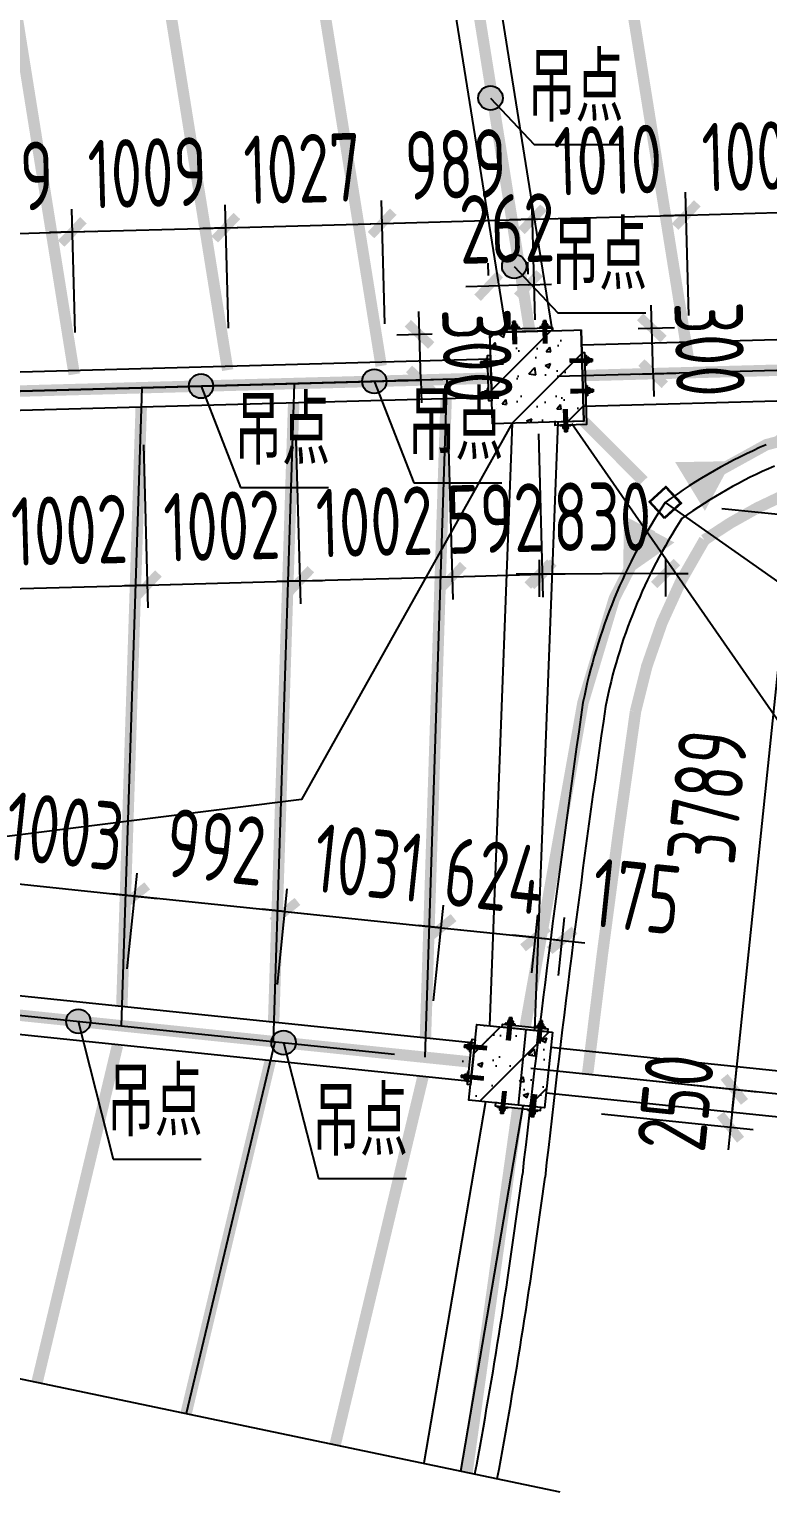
# Model space of a CAD drawing. Extents: x -803796 to -501762, y -1479216 to -846035.
# Drawn here: x -569081 to -564230, y -888909 to -879300 of the extents above; entities that cross this region are included whole.
import ezdxf

# ---------------------------------------------------------------- set-up
doc = ezdxf.new("R2010")
doc.units = 0
doc.header["$LTSCALE"] = 1500
for name, pattern in [('5102-12$0$5102-12$0$5102-12$0$DASH', [0.35, 0.25, -0.1]), ('CENTER', [2, 1.25, -0.25, 0.25, -0.25]), ('XREF-GRID-04区$0$ACAD_ISO04W100', [30, 24, -3, 0, -3])]:
    doc.linetypes.add(name, pattern=pattern)
doc.layers.get('0').update_dxf_attribs({"linetype": 'CONTINUOUS'})
doc.layers.get('Defpoints').update_dxf_attribs({"linetype": 'CONTINUOUS'})
for name, color, linetype in [('AR-INT DECO', 140, 'CONTINUOUS'), ('C18', 4, 'CENTER'), ('COLU_TEXT', 7, 'CONTINUOUS'), ('COLUMN', 1, 'CONTINUOUS'), ('DIM', 3, 'CONTINUOUS'), ('HATCH', 254, 'CONTINUOUS'), ('L18', 6, 'CONTINUOUS'), ('L25', 7, 'CONTINUOUS'), ('P-WALL-NEW', 4, 'CONTINUOUS'), ('P-WALL-ORIG', 6, 'CONTINUOUS'), ('PUB_HATCH', 8, 'CONTINUOUS'), ('STPM_RBEAM_SIG', 2, 'CONTINUOUS'), ('STPM_SBEAM_THICK', 2, 'CONTINUOUS'), ('struc', 161, 'CONTINUOUS'), ('TEXT', 7, 'CONTINUOUS'), ('THIN', 7, 'CONTINUOUS'), ('XREF-GRID-04区$0$A-DOTE', 14, 'XREF-GRID-04区$0$ACAD_ISO04W100')]:
    doc.layers.add(name, color=color, linetype=linetype)
doc.styles.add('TSSD_Dimension', font='Tssdeng.shx', dxfattribs={"width": 0.7, "bigfont": 'hztxt.shx'})
doc.styles.add('TSSD_Label', font='tj03-romans1.shx', dxfattribs={"width": 0.7, "bigfont": 'hztxt.shx'})
doc.dimstyles.new('TSSD_150_150', dxfattribs={"dimtxt": 450, "dimasz": 150, "dimexe": 150, "dimexo": 375, "dimgap": 150, "dimtad": 1, "dimdec": 0, "dimzin": 0, "dimdsep": 46, "dimtxsty": 'TSSD_Dimension', "dimblk": 'ARCHTICK', "dimblk1": 'ARCHTICK', "dimblk2": 'ARCHTICK', "dimcen": 0, "dimdle": 150, "dimclrt": 7, "dimadec": 0, "dimazin": 0, "dimtfac": 1, "dimtdec": 0, "dimtix": 1, "dimtmove": 2, "dimatfit": 3, "dimfxl": 1, "dimtolj": 1, "dimtzin": 0, "dimarcsym": 0})
pattern_1 = [(50, (-446704.6, -1040577.4), (358.6301, -31.37607), [37.5, -412.5]), (355, (-446704.6, -1040577.4), (-69.3757, 376.0961), [30, -330]), (100.4514, (-446674.7, -1040580), (289.2547, 344.7198), [31.8701, -350.57106]), (46.1842, (-446704.6, -1040477.4), (533.6205, -82.7595), [56.25, -618.75]), (96.6356, (-446660.1, -1040484.3), (467.3314, 487.059), [47.8051, -525.8565]), (351.1842, (-446704.6, -1040477.4), (467.331, 487.0593), [45, -495]), (21, (-446654.6, -1040502.4), (298.45353, -201.30945), [37.5, -412.5]), (326, (-446654.6, -1040502.4), (121.6577, 362.575), [30, -330]), (71.4514, (-446629.7, -1040519.18), (420.1113, 161.26525), [31.8701, -350.57106]), (37.5, (-446704.59, -1040577.4), (6.07993, 166.44693), [0, -326, 0, -335, 0, -331.25]), (7.5, (-446704.59, -1040577.4), (131.53477, 197.20586), [0, -191, 0, -318.5, 0, -126.25]), (327.5, (-446816.09, -1040577.4), (266.91122, -11.27744), [0, -125, 0, -390, 0, -517.5]), (317.5, (-446866.09, -1040577.4), (291.59308, 50.0525), [0, -162.5, 0, -259, 0, -367.5]), (45, (-446704.59, -1040577.4), (-176.7767, 176.7767), [])]

# ---------------------------------------------------------------- blocks, each defined once
blk = doc.blocks.new('gdf')
h = blk.add_hatch(color=4)
edge = h.paths.add_edge_path()
edge.add_arc((75802667.5, 175120681), 80, 0, 360)
at = {"color": 4}
blk.add_circle((75802667.5, 175120681), 80, dxfattribs=at)
blk = doc.blocks.new('_ArchTick')
at = {"color": 0, "linetype": 'ByBlock', "const_width": 0.4}
blk.add_lwpolyline([(-0.5, -0.5), (0.5, 0.5)], dxfattribs=at)
blk = doc.blocks.new('*D49')
at = {"layer": 'Defpoints', "color": 0, "transparency": 16777216}
for p in [(-568798.2, -880631.3), (-569777.9, -881694.3), (-568769.7, -881666.6)]:
    blk.add_point(p, dxfattribs=at)
at = {"layer": 'DIM', "color": 0, "lineweight": -2, "transparency": 16777216}
for p, q in [((-568780, -881291.7), (-568802.3, -880481.4)), ((-569788.3, -881319.5), (-569810.6, -880509.1)), ((-569806.4, -880659), (-569956.4, -880663.2)), ((-569806.4, -880659), (-568798.2, -880631.3)), ((-568798.2, -880631.3), (-568648.2, -880627.2))]:
    blk.add_line(p, q, dxfattribs=at)
at = {"layer": 'DIM', "color": 0, "lineweight": -2, "transparency": 16777216, "xscale": 150, "yscale": 150, "zscale": 150}
for p, rotation in [((-569806.4, -880659), 1.576245076568012), ((-568798.2, -880631.3), 181.576245076568)]:
    blk.add_blockref('_ArchTick', p, dxfattribs=dict(at, rotation=rotation))
at = {"layer": 'DIM', "color": 7, "transparency": 16777216, "insert": (-569312.6, -880270.3), "char_height": 450, "attachment_point": 5, "rotation": 1.57625, "style": 'TSSD_Dimension'}
blk.add_mtext('\\A1;1009', dxfattribs=at)
blk = doc.blocks.new('*D50')
at = {"layer": 'Defpoints', "color": 0, "transparency": 16777216}
for p in [(-567789.9, -880603.5), (-567761.4, -881638.8), (-568769.7, -881666.6)]:
    blk.add_point(p, dxfattribs=at)
at = {"layer": 'DIM', "color": 0, "lineweight": -2, "transparency": 16777216}
for p, q in [((-568780, -881291.7), (-568802.3, -880481.4)), ((-567771.7, -881264), (-567794, -880453.6)), ((-568798.2, -880631.3), (-568948.1, -880635.4)), ((-568798.2, -880631.3), (-567789.9, -880603.5)), ((-567789.9, -880603.5), (-567639.9, -880599.4))]:
    blk.add_line(p, q, dxfattribs=at)
at = {"layer": 'DIM', "color": 0, "lineweight": -2, "transparency": 16777216, "xscale": 150, "yscale": 150, "zscale": 150}
for p, rotation in [((-568798.2, -880631.3), 1.576245076568012), ((-567789.9, -880603.5), 181.576245076568)]:
    blk.add_blockref('_ArchTick', p, dxfattribs=dict(at, rotation=rotation))
at = {"layer": 'DIM', "color": 7, "transparency": 16777216, "insert": (-568304.3, -880242.6), "char_height": 450, "attachment_point": 5, "rotation": 1.57625, "style": 'TSSD_Dimension'}
blk.add_mtext('\\A1;1009', dxfattribs=at)
blk = doc.blocks.new('*D51')
at = {"layer": 'Defpoints', "color": 0, "transparency": 16777216}
for p in [(-566762.9, -880575.3), (-567761.4, -881638.8), (-566734.5, -881610.6)]:
    blk.add_point(p, dxfattribs=at)
at = {"layer": 'DIM', "color": 0, "lineweight": -2, "transparency": 16777216}
for p, q in [((-567771.7, -881264), (-567794, -880453.6)), ((-566744.8, -881235.7), (-566767.1, -880425.3)), ((-567789.9, -880603.5), (-566762.9, -880575.3)), ((-566762.9, -880575.3), (-566613, -880571.2)), ((-567789.9, -880603.5), (-567939.8, -880607.7))]:
    blk.add_line(p, q, dxfattribs=at)
at = {"layer": 'DIM', "color": 0, "lineweight": -2, "transparency": 16777216, "xscale": 150, "yscale": 150, "zscale": 150}
for p, rotation in [((-566762.9, -880575.3), 181.576245076568), ((-567789.9, -880603.5), 1.576245076568012)]:
    blk.add_blockref('_ArchTick', p, dxfattribs=dict(at, rotation=rotation))
at = {"layer": 'DIM', "color": 7, "transparency": 16777216, "insert": (-567286.7, -880214.6), "char_height": 450, "attachment_point": 5, "rotation": 1.57625, "style": 'TSSD_Dimension'}
blk.add_mtext('\\A1;1027', dxfattribs=at)
blk = doc.blocks.new('*D52')
at = {"layer": 'Defpoints', "color": 0, "transparency": 16777216}
for p in [(-565774.7, -880548.1), (-566734.5, -881610.6), (-565746.2, -881583.4)]:
    blk.add_point(p, dxfattribs=at)
at = {"layer": 'DIM', "color": 0, "lineweight": -2, "transparency": 16777216}
for p, q in [((-566744.8, -881235.7), (-566767.1, -880425.3)), ((-565756.5, -881208.5), (-565778.8, -880398.2)), ((-566912.9, -880579.4), (-565624.7, -880544))]:
    blk.add_line(p, q, dxfattribs=at)
at = {"layer": 'DIM', "color": 0, "lineweight": -2, "transparency": 16777216, "xscale": 150, "yscale": 150, "zscale": 150}
for p, rotation in [((-566762.9, -880575.3), 181.576245076568), ((-565774.7, -880548.1), 1.576245076568001)]:
    blk.add_blockref('_ArchTick', p, dxfattribs=dict(at, rotation=rotation))
at = {"layer": 'DIM', "color": 7, "transparency": 16777216, "insert": (-566279.1, -880186.8), "char_height": 450, "attachment_point": 5, "rotation": 1.57625, "style": 'TSSD_Dimension'}
blk.add_mtext('\\A1;989', dxfattribs=at)
blk = doc.blocks.new('*D53')
at = {"layer": 'Defpoints', "color": 0, "transparency": 16777216}
for p in [(-564765.1, -880520.3), (-565746.2, -881583.4), (-564736.6, -881555.6)]:
    blk.add_point(p, dxfattribs=at)
at = {"layer": 'DIM', "color": 0, "lineweight": -2, "transparency": 16777216}
for p, q in [((-564746.9, -881180.7), (-564769.2, -880370.4)), ((-565756.5, -881208.5), (-565778.8, -880398.2)), ((-565774.7, -880548.1), (-565924.6, -880552.2)), ((-565774.7, -880548.1), (-564765.1, -880520.3)), ((-564765.1, -880520.3), (-564615.1, -880516.2))]:
    blk.add_line(p, q, dxfattribs=at)
at = {"layer": 'DIM', "color": 0, "lineweight": -2, "transparency": 16777216, "xscale": 150, "yscale": 150, "zscale": 150}
for p, rotation in [((-565774.7, -880548.1), 1.576245076568012), ((-564765.1, -880520.3), 181.576245076568)]:
    blk.add_blockref('_ArchTick', p, dxfattribs=dict(at, rotation=rotation))
at = {"layer": 'DIM', "color": 7, "transparency": 16777216, "insert": (-565280.2, -880159.3), "char_height": 450, "attachment_point": 5, "rotation": 1.57625, "style": 'TSSD_Dimension'}
blk.add_mtext('\\A1;1010', dxfattribs=at)
blk = doc.blocks.new('*D54')
at = {"layer": 'Defpoints', "color": 0, "transparency": 16777216}
for p in [(-563756.8, -880492.6), (-563728.3, -881527.9), (-564736.6, -881555.6)]:
    blk.add_point(p, dxfattribs=at)
at = {"layer": 'DIM', "color": 0, "lineweight": -2, "transparency": 16777216}
for p, q in [((-564746.9, -881180.7), (-564769.2, -880370.4)), ((-563738.6, -881153), (-563760.9, -880342.6)), ((-564765.1, -880520.3), (-563756.8, -880492.6)), ((-563756.8, -880492.6), (-563606.9, -880488.4)), ((-564765.1, -880520.3), (-564915, -880524.4))]:
    blk.add_line(p, q, dxfattribs=at)
at = {"layer": 'DIM', "color": 0, "lineweight": -2, "transparency": 16777216, "xscale": 150, "yscale": 150, "zscale": 150}
for p, rotation in [((-563756.8, -880492.6), 181.576245076568), ((-564765.1, -880520.3), 1.576245076568012)]:
    blk.add_blockref('_ArchTick', p, dxfattribs=dict(at, rotation=rotation))
at = {"layer": 'DIM', "color": 7, "transparency": 16777216, "insert": (-564271.2, -880131.6), "char_height": 450, "attachment_point": 5, "rotation": 1.57625, "style": 'TSSD_Dimension'}
blk.add_mtext('\\A1;1009', dxfattribs=at)
blk = doc.blocks.new('*D65')
at = {"layer": 'Defpoints', "color": 0, "transparency": 16777216}
for p in [(-569342.5, -881682.3), (-568341.1, -881654.8), (-568305.4, -882952.2)]:
    blk.add_point(p, dxfattribs=at)
at = {"layer": 'DIM', "color": 0, "lineweight": -2, "transparency": 16777216}
for p, q in [((-568330.8, -882029.6), (-568301.3, -883102.1)), ((-569332.2, -882057.2), (-569302.7, -883129.7)), ((-569306.8, -882979.7), (-569456.8, -882983.9)), ((-569306.8, -882979.7), (-568305.4, -882952.2)), ((-568305.4, -882952.2), (-568155.5, -882948.1))]:
    blk.add_line(p, q, dxfattribs=at)
at = {"layer": 'DIM', "color": 0, "lineweight": -2, "transparency": 16777216, "xscale": 150, "yscale": 150, "zscale": 150}
for p, rotation in [((-569306.8, -882979.7), 1.576245046541151), ((-568305.4, -882952.2), 181.5762450465412)]:
    blk.add_blockref('_ArchTick', p, dxfattribs=dict(at, rotation=rotation))
at = {"layer": 'DIM', "color": 7, "transparency": 16777216, "insert": (-568816.4, -882591.1), "char_height": 450, "attachment_point": 5, "rotation": 1.57625, "style": 'TSSD_Dimension'}
blk.add_mtext('\\A1;1002', dxfattribs=at)
blk = doc.blocks.new('*D66')
at = {"layer": 'Defpoints', "color": 0, "transparency": 16777216}
for p in [(-567339.7, -881627.2), (-568341.1, -881654.8), (-567304, -882924.6)]:
    blk.add_point(p, dxfattribs=at)
at = {"layer": 'DIM', "color": 0, "lineweight": -2, "transparency": 16777216}
for p, q in [((-568330.8, -882029.6), (-568301.3, -883102.1)), ((-567329.4, -882002.1), (-567299.9, -883074.6)), ((-568305.4, -882952.2), (-568455.4, -882956.3)), ((-568305.4, -882952.2), (-567304, -882924.6)), ((-567304, -882924.6), (-567154.1, -882920.5))]:
    blk.add_line(p, q, dxfattribs=at)
at = {"layer": 'DIM', "color": 0, "lineweight": -2, "transparency": 16777216, "xscale": 150, "yscale": 150, "zscale": 150}
for p, rotation in [((-568305.4, -882952.2), 1.576245046541151), ((-567304, -882924.6), 181.5762450465412)]:
    blk.add_blockref('_ArchTick', p, dxfattribs=dict(at, rotation=rotation))
at = {"layer": 'DIM', "color": 7, "transparency": 16777216, "insert": (-567815, -882563.5), "char_height": 450, "attachment_point": 5, "rotation": 1.57625, "style": 'TSSD_Dimension'}
blk.add_mtext('\\A1;1002', dxfattribs=at)
blk = doc.blocks.new('*D67')
at = {"layer": 'Defpoints', "color": 0, "transparency": 16777216}
for p in [(-567339.7, -881627.2), (-566338.3, -881599.7), (-566302.6, -882897.1)]:
    blk.add_point(p, dxfattribs=at)
at = {"layer": 'DIM', "color": 0, "lineweight": -2, "transparency": 16777216}
for p, q in [((-567329.4, -882002.1), (-567299.9, -883074.6)), ((-566328, -881974.5), (-566298.5, -883047)), ((-566302.6, -882897.1), (-566152.6, -882892.9)), ((-567304, -882924.6), (-567453.9, -882928.8)), ((-567304, -882924.6), (-566302.6, -882897.1))]:
    blk.add_line(p, q, dxfattribs=at)
at = {"layer": 'DIM', "color": 0, "lineweight": -2, "transparency": 16777216, "xscale": 150, "yscale": 150, "zscale": 150}
for p, rotation in [((-566302.6, -882897.1), 181.5762450465412), ((-567304, -882924.6), 1.576245046541151)]:
    blk.add_blockref('_ArchTick', p, dxfattribs=dict(at, rotation=rotation))
at = {"layer": 'DIM', "color": 7, "transparency": 16777216, "insert": (-566813.6, -882536), "char_height": 450, "attachment_point": 5, "rotation": 1.57625, "style": 'TSSD_Dimension'}
blk.add_mtext('\\A1;1002', dxfattribs=at)
blk = doc.blocks.new('*D68')
at = {"layer": 'Defpoints', "color": 0, "transparency": 16777216}
for p in [(-566338.3, -881599.7), (-565746.2, -881583.4), (-565710.5, -882880.8)]:
    blk.add_point(p, dxfattribs=at)
at = {"layer": 'DIM', "color": 0, "lineweight": -2, "transparency": 16777216}
for p, q in [((-566328, -881974.5), (-566298.5, -883047)), ((-565735.9, -881958.2), (-565706.3, -883030.7)), ((-566302.6, -882897.1), (-565710.5, -882880.8)), ((-565710.5, -882880.8), (-565560.5, -882876.7)), ((-566302.6, -882897.1), (-566452.5, -882901.2))]:
    blk.add_line(p, q, dxfattribs=at)
at = {"layer": 'DIM', "color": 0, "lineweight": -2, "transparency": 16777216, "xscale": 150, "yscale": 150, "zscale": 150}
for p, rotation in [((-566302.6, -882897.1), 1.576245046541151), ((-565710.5, -882880.8), 181.5762450465412)]:
    blk.add_blockref('_ArchTick', p, dxfattribs=dict(at, rotation=rotation))
at = {"layer": 'DIM', "color": 7, "transparency": 16777216, "insert": (-566016.8, -882514.1), "char_height": 450, "attachment_point": 5, "rotation": 1.57625, "style": 'TSSD_Dimension'}
blk.add_mtext('\\A1;592', dxfattribs=at)
blk = doc.blocks.new('*D73')
at = {"layer": 'Defpoints', "color": 0, "transparency": 16777216}
for p in [(-568388.4, -884994.6), (-569474, -885743.6), (-568476.8, -885847.1)]:
    blk.add_point(p, dxfattribs=at)
at = {"layer": 'DIM', "color": 0, "lineweight": -2, "transparency": 16777216}
for p, q in [((-569435.3, -885370.6), (-569370.1, -884741.9)), ((-569385.5, -884891.1), (-569534.7, -884875.6)), ((-569385.5, -884891.1), (-568388.4, -884994.6)), ((-568438.1, -885474.1), (-568372.9, -884845.4)), ((-568388.4, -884994.6), (-568239.2, -885010))]:
    blk.add_line(p, q, dxfattribs=at)
at = {"layer": 'DIM', "color": 0, "lineweight": -2, "transparency": 16777216, "xscale": 150, "yscale": 150, "zscale": 150}
for p, rotation in [((-569385.5, -884891.1), 354.0762555010927), ((-568388.4, -884994.6), 174.0762555010926)]:
    blk.add_blockref('_ArchTick', p, dxfattribs=dict(at, rotation=rotation))
at = {"layer": 'DIM', "color": 7, "transparency": 16777216, "insert": (-568848.2, -884569.8), "char_height": 450, "attachment_point": 5, "rotation": 354.07626, "style": 'TSSD_Dimension'}
blk.add_mtext('\\A1;1003', dxfattribs=at)
blk = doc.blocks.new('*D74')
at = {"layer": 'Defpoints', "color": 0, "transparency": 16777216}
for p in [(-567401.2, -885097), (-568476.8, -885847.1), (-567489.6, -885949.5)]:
    blk.add_point(p, dxfattribs=at)
at = {"layer": 'DIM', "color": 0, "lineweight": -2, "transparency": 16777216}
for p, q in [((-568438.1, -885474.1), (-568372.9, -884845.4)), ((-568537.6, -884979.1), (-567252, -885112.5)), ((-567450.9, -885576.5), (-567385.7, -884947.8))]:
    blk.add_line(p, q, dxfattribs=at)
at = {"layer": 'DIM', "color": 0, "lineweight": -2, "transparency": 16777216, "xscale": 150, "yscale": 150, "zscale": 150}
for p, rotation in [((-568388.4, -884994.6), 174.0762555010926), ((-567401.2, -885097), 354.0762555010927)]:
    blk.add_blockref('_ArchTick', p, dxfattribs=dict(at, rotation=rotation))
at = {"layer": 'DIM', "color": 7, "transparency": 16777216, "insert": (-567856.1, -884672.8), "char_height": 450, "attachment_point": 5, "rotation": 354.07626, "style": 'TSSD_Dimension'}
blk.add_mtext('\\A1;992', dxfattribs=at)
blk = doc.blocks.new('*D75')
at = {"layer": 'Defpoints', "color": 0, "transparency": 16777216}
for p in [(-566375.8, -885203.4), (-567489.6, -885949.5), (-566464.3, -886055.9)]:
    blk.add_point(p, dxfattribs=at)
at = {"layer": 'DIM', "color": 0, "lineweight": -2, "transparency": 16777216}
for p, q in [((-567450.9, -885576.5), (-567385.7, -884947.8)), ((-567401.2, -885097), (-567550.4, -885081.5)), ((-567401.2, -885097), (-566375.8, -885203.4)), ((-566425.6, -885682.9), (-566360.3, -885054.2)), ((-566375.8, -885203.4), (-566226.6, -885218.9))]:
    blk.add_line(p, q, dxfattribs=at)
at = {"layer": 'DIM', "color": 0, "lineweight": -2, "transparency": 16777216, "xscale": 150, "yscale": 150, "zscale": 150}
for p, rotation in [((-567401.2, -885097), 354.0762555010927), ((-566375.8, -885203.4), 174.0762555010926)]:
    blk.add_blockref('_ArchTick', p, dxfattribs=dict(at, rotation=rotation))
at = {"layer": 'DIM', "color": 7, "transparency": 16777216, "insert": (-566849.8, -884777.2), "char_height": 450, "attachment_point": 5, "rotation": 354.07626, "style": 'TSSD_Dimension'}
blk.add_mtext('\\A1;1031', dxfattribs=at)
blk = doc.blocks.new('*D76')
at = {"layer": 'Defpoints', "color": 0, "transparency": 16777216}
for p in [(-565755, -885267.8), (-565817.7, -885871.6), (-566464.3, -886055.9)]:
    blk.add_point(p, dxfattribs=at)
at = {"layer": 'DIM', "color": 0, "lineweight": -2, "transparency": 16777216}
for p, q in [((-566425.6, -885682.9), (-566360.3, -885054.2)), ((-566375.8, -885203.4), (-566525, -885187.9)), ((-565779, -885498.6), (-565739.5, -885118.6)), ((-566375.8, -885203.4), (-565755, -885267.8)), ((-565755, -885267.8), (-565605.8, -885283.3))]:
    blk.add_line(p, q, dxfattribs=at)
at = {"layer": 'DIM', "color": 0, "lineweight": -2, "transparency": 16777216, "xscale": 150, "yscale": 150, "zscale": 150}
for p, rotation in [((-566375.8, -885203.4), 354.0762555010927), ((-565755, -885267.8), 174.0762555010927)]:
    blk.add_blockref('_ArchTick', p, dxfattribs=dict(at, rotation=rotation))
at = {"layer": 'DIM', "color": 7, "transparency": 16777216, "insert": (-566026.7, -884862.6), "char_height": 450, "attachment_point": 5, "rotation": 354.07626, "style": 'TSSD_Dimension'}
blk.add_mtext('\\A1;624', dxfattribs=at)
blk = doc.blocks.new('*D85')
at = {"layer": 'Defpoints', "color": 0, "transparency": 16777216}
for p in [(-565733.3, -882411.8), (-564903, -882408.8), (-565731.6, -882879.3)]:
    blk.add_point(p, dxfattribs=at)
at = {"layer": 'DIM', "color": 0, "lineweight": -2, "transparency": 16777216}
for p, q in [((-565731.9, -882786.8), (-565731.1, -883029.3)), ((-564901.7, -882783.8), (-564900.8, -883026.3)), ((-565731.6, -882879.3), (-565881.6, -882879.8)), ((-564901.3, -882876.3), (-565731.6, -882879.3)), ((-564901.3, -882876.3), (-564751.3, -882875.8))]:
    blk.add_line(p, q, dxfattribs=at)
at = {"layer": 'DIM', "color": 0, "lineweight": -2, "transparency": 16777216, "xscale": 150, "yscale": 150, "zscale": 150}
for p, rotation in [((-565731.6, -882879.3), 0.2061767511254739), ((-564901.3, -882876.3), 180.2061767511253)]:
    blk.add_blockref('_ArchTick', p, dxfattribs=dict(at, rotation=rotation))
at = {"layer": 'DIM', "color": 7, "transparency": 16777216, "insert": (-565317.8, -882502.8), "char_height": 450, "attachment_point": 5, "rotation": 0.20618, "style": 'TSSD_Dimension'}
blk.add_mtext('\\A1;830', dxfattribs=at)
blk = doc.blocks.new('*D86')
at = {"layer": 'Defpoints', "color": 0, "transparency": 16777216}
for p in [(-564903.1, -882408.8), (-565294.1, -886177.3), (-564449, -886265)]:
    blk.add_point(p, dxfattribs=at)
at = {"layer": 'DIM', "color": 0, "lineweight": -2, "transparency": 16777216}
for p, q in [((-564042.5, -882347.3), (-564464.5, -886414.2)), ((-564530.1, -882447.5), (-563908.8, -882511.9)), ((-564921.1, -886216), (-564299.8, -886280.5))]:
    blk.add_line(p, q, dxfattribs=at)
at = {"layer": 'DIM', "color": 0, "lineweight": -2, "transparency": 16777216, "xscale": 150, "yscale": 150, "zscale": 150}
for p, rotation in [((-564058, -882496.5), 84.07624507848884), ((-564449, -886265), 264.0762450784888)]:
    blk.add_blockref('_ArchTick', p, dxfattribs=dict(at, rotation=rotation))
at = {"layer": 'DIM', "color": 7, "transparency": 16777216, "insert": (-564626.5, -884342), "char_height": 450, "attachment_point": 5, "rotation": 84.07625, "style": 'TSSD_Dimension'}
blk.add_mtext('\\A1;3789', dxfattribs=at)
blk = doc.blocks.new('*D597')
at = {"layer": 'Defpoints', "color": 0, "transparency": 16777216}
for p in [(-566517, -881304.5), (-566058.9, -881291.9), (-566050.6, -881591.8)]:
    blk.add_point(p, dxfattribs=at)
at = {"layer": 'DIM', "color": 0, "lineweight": -2, "transparency": 16777216}
for p, q in [((-566517, -881304.5), (-566521.2, -881154.5)), ((-566433.7, -881302.2), (-566667, -881308.6)), ((-566508.8, -881604.4), (-566517, -881304.5)), ((-566425.5, -881602.1), (-566658.7, -881608.5)), ((-566508.8, -881604.4), (-566504.7, -881754.3))]:
    blk.add_line(p, q, dxfattribs=at)
at = {"layer": 'DIM', "color": 0, "lineweight": -2, "transparency": 16777216, "xscale": 150, "yscale": 150, "zscale": 150}
for p, rotation in [((-566517, -881304.5), 271.5762453086974), ((-566508.8, -881604.4), 91.57624530869741)]:
    blk.add_blockref('_ArchTick', p, dxfattribs=dict(at, rotation=rotation))
at = {"layer": 'DIM', "color": 7, "transparency": 16777216, "insert": (-566138.1, -881444.1), "char_height": 450, "attachment_point": 5, "rotation": 271.57625, "style": 'TSSD_Dimension'}
blk.add_mtext('\\A1;300', dxfattribs=at)
blk = doc.blocks.new('*D598')
at = {"layer": 'Defpoints', "color": 0, "transparency": 16777216}
for p in [(-564991.1, -881262.5), (-565454.5, -881275.2), (-565446.3, -881575.1)]:
    blk.add_point(p, dxfattribs=at)
at = {"layer": 'DIM', "color": 0, "lineweight": -2, "transparency": 16777216}
for p, q in [((-564991.1, -881262.5), (-564995.2, -881112.5)), ((-565079.7, -881264.9), (-564841.1, -881258.4)), ((-564982.8, -881562.4), (-564991.1, -881262.5)), ((-565071.4, -881564.8), (-564832.9, -881558.3)), ((-564982.8, -881562.4), (-564978.7, -881712.3))]:
    blk.add_line(p, q, dxfattribs=at)
at = {"layer": 'DIM', "color": 0, "lineweight": -2, "transparency": 16777216, "xscale": 150, "yscale": 150, "zscale": 150}
for p, rotation in [((-564991.1, -881262.5), 271.5762450757164), ((-564982.8, -881562.4), 91.57624507571643)]:
    blk.add_blockref('_ArchTick', p, dxfattribs=dict(at, rotation=rotation))
at = {"layer": 'DIM', "color": 7, "transparency": 16777216, "insert": (-564612.1, -881402.1), "char_height": 450, "attachment_point": 5, "rotation": 271.57625, "style": 'TSSD_Dimension'}
blk.add_mtext('\\A1;300', dxfattribs=at)
blk = doc.blocks.new('*D599')
at = {"layer": 'Defpoints', "color": 0, "transparency": 16777216}
for p in [(-566062.7, -880986.8), (-566054.3, -881291.8), (-565792.6, -881284.6)]:
    blk.add_point(p, dxfattribs=at)
at = {"layer": 'DIM', "color": 0, "lineweight": -2, "transparency": 16777216}
for p, q in [((-566064.6, -880916.9), (-566066.8, -880836.9)), ((-565803, -880909.7), (-565805.2, -880829.7)), ((-566062.7, -880986.8), (-566212.6, -880990.9)), ((-565801, -880979.6), (-566062.7, -880986.8)), ((-565801, -880979.6), (-565651.1, -880975.5))]:
    blk.add_line(p, q, dxfattribs=at)
at = {"layer": 'DIM', "color": 0, "lineweight": -2, "transparency": 16777216, "xscale": 150, "yscale": 150, "zscale": 150}
for p, rotation in [((-565801, -880979.6), 181.576245308716), ((-566062.7, -880986.8), 1.576245308716077)]:
    blk.add_blockref('_ArchTick', p, dxfattribs=dict(at, rotation=rotation))
at = {"layer": 'DIM', "color": 7, "transparency": 16777216, "insert": (-565942.2, -880608.3), "char_height": 450, "attachment_point": 5, "rotation": 1.57625, "style": 'TSSD_Dimension'}
blk.add_mtext('\\A1;262', dxfattribs=at)
blk = doc.blocks.new('*D603')
at = {"layer": 'Defpoints', "color": 0, "transparency": 16777216}
for p in [(-565669.4, -886138.4), (-565695.2, -886387), (-564474.8, -886513.7)]:
    blk.add_point(p, dxfattribs=at)
at = {"layer": 'DIM', "color": 0, "lineweight": -2, "transparency": 16777216}
for p, q in [((-564449, -886265), (-564433.5, -886115.8)), ((-565296.4, -886177.1), (-564299.8, -886280.5)), ((-564449, -886265), (-564474.8, -886513.7)), ((-565322.2, -886425.7), (-564325.6, -886529.1)), ((-564474.8, -886513.7), (-564490.3, -886662.9))]:
    blk.add_line(p, q, dxfattribs=at)
at = {"layer": 'DIM', "color": 0, "lineweight": -2, "transparency": 16777216, "xscale": 150, "yscale": 150, "zscale": 150}
for p, rotation in [((-564449, -886265), 264.0762452384275), ((-564474.8, -886513.7), 84.07624523842749)]:
    blk.add_blockref('_ArchTick', p, dxfattribs=dict(at, rotation=rotation))
at = {"layer": 'DIM', "color": 7, "transparency": 16777216, "insert": (-564834.9, -886350.6), "char_height": 450, "attachment_point": 5, "rotation": 84.07625, "style": 'TSSD_Dimension'}
blk.add_mtext('\\A1;250', dxfattribs=at)
blk = doc.blocks.new('*D604')
at = {"layer": 'Defpoints', "color": 0, "transparency": 16777216}
for p in [(-565581, -885285.8), (-565817.7, -885871.6), (-565643.6, -885889.7)]:
    blk.add_point(p, dxfattribs=at)
at = {"layer": 'DIM', "color": 0, "lineweight": -2, "transparency": 16777216}
for p, q in [((-565779, -885498.6), (-565739.5, -885118.6)), ((-565604.9, -885516.7), (-565565.5, -885136.7)), ((-565755, -885267.8), (-565904.2, -885252.3)), ((-565755, -885267.8), (-565581, -885285.8)), ((-565581, -885285.8), (-565431.8, -885301.3))]:
    blk.add_line(p, q, dxfattribs=at)
at = {"layer": 'DIM', "color": 0, "lineweight": -2, "transparency": 16777216, "xscale": 150, "yscale": 150, "zscale": 150}
for p, rotation in [((-565755, -885267.8), 354.0762440967628), ((-565581, -885285.8), 174.0762440967627)]:
    blk.add_blockref('_ArchTick', p, dxfattribs=dict(at, rotation=rotation))
at = {"layer": 'DIM', "color": 7, "transparency": 16777216, "insert": (-565092.4, -884997.4), "char_height": 450, "attachment_point": 5, "rotation": 354.07624, "style": 'TSSD_Dimension'}
blk.add_mtext('\\A1;175', dxfattribs=at)
blk = doc.blocks.new('LMM12A')
at = {"layer": 'L18'}
for p, q in [((0, 7.8), (0, -7.8)), ((9.8, 10.4), (1, 10.4)), ((9.8, 5.2), (1, 5.2)), ((10.8, 7.8), (10.8, -7.8)), ((9.8, -5.2), (1, -5.2)), ((9.8, -10.4), (1, -10.4))]:
    blk.add_line(p, q, dxfattribs=at)
for centre, radius, start, end in [((3.7, 7.8), 3.74, 136, 224), ((13.4, 0), 13.4, 157.15841, 202.84159), ((7.1, 7.8), 3.74, 316, 44), ((-2.6, 0), 13.4, 337.15841, 22.84159), ((3.7, -7.8), 3.74, 136, 224), ((7.1, -7.8), 3.74, 316, 44)]:
    blk.add_arc(centre, radius, start, end, dxfattribs=at)
blk = doc.blocks.new('A$C40232FC0')
blk.add_lwpolyline([(0, 82), (300, 82), (300, 102), (0, 102)], close=True)
at = {"layer": 'C18'}
for p, q in [((50, 0), (50, 144.5)), ((250, 0), (250, 144.5))]:
    blk.add_line(p, q, dxfattribs=at)
at = {"layer": 'L18'}
for p, q in [((39.5, 0), (39.5, 102)), ((41.3, 126.6), (41.3, 148.8)), ((41.3, 148.8), (58.7, 148.8)), ((42.8, 0), (42.8, 102)), ((44.6, 128.4), (44.6, 148.8)), ((55.3, 128.4), (55.3, 148.8)), ((57.2, 0), (57.2, 102)), ((58.7, 126.6), (58.7, 148.8)), ((60.5, 0), (60.5, 102)), ((239.5, 0), (239.5, 102)), ((241.3, 126.6), (241.3, 148.8)), ((241.3, 148.8), (258.7, 148.8)), ((242.8, 0), (242.8, 102)), ((244.6, 128.4), (244.6, 148.8)), ((255.3, 128.4), (255.3, 148.8)), ((257.2, 0), (257.2, 102)), ((258.7, 126.6), (258.7, 148.8)), ((260.5, 0), (260.5, 102))]:
    blk.add_line(p, q, dxfattribs=at)
at = {"layer": 'L25'}
for p, q in [((16.7, 102), (16.7, 110.4)), ((16.7, 110.4), (83.3, 110.4)), ((83.3, 102), (16.7, 102)), ((83.3, 110.4), (83.3, 102)), ((216.7, 102), (216.7, 110.4)), ((216.7, 110.4), (283.3, 110.4)), ((283.3, 102), (216.7, 102)), ((283.3, 110.4), (283.3, 102))]:
    blk.add_line(p, q, dxfattribs=at)
at = {"layer": 'L18', "extrusion": (0, 0, -1), "xscale": 1.666666666686069, "yscale": 1.666666666686069, "zscale": -1.666666666666666, "rotation": 90}
for p in [(-50, 110.4), (-250, 110.4)]:
    blk.add_blockref('LMM12A', p, dxfattribs=at)
blk = doc.blocks.new('A$C5A2A551F')
blk.add_lwpolyline([(1900, 5168), (1900, 668), (0, 668), (0, 468), (2100, 468), (2100, 5168)], close=True)
at = {"layer": 'C18'}
for p, q in [((1080, 4668), (2525, 4668)), ((1080, 2668), (2525, 2668)), ((700, 1488), (700, 43))]:
    blk.add_line(p, q, dxfattribs=at)
at = {"layer": 'L18'}
for p, q in [((1080, 4773), (2100, 4773)), ((1080, 4740), (2100, 4740)), ((1080, 4596), (2100, 4596)), ((1080, 4563), (2100, 4563)), ((2346, 4755), (2568, 4755)), ((2346, 4581), (2568, 4581)), ((2363, 4722), (2568, 4722)), ((2363, 4615), (2568, 4615)), ((2568, 4755), (2568, 4581)), ((1080, 2773), (2100, 2773)), ((1080, 2740), (2100, 2740)), ((1080, 2596), (2100, 2596)), ((1080, 2563), (2100, 2563)), ((2346, 2755), (2568, 2755)), ((2346, 2581), (2568, 2581)), ((2363, 2722), (2568, 2722)), ((2363, 2615), (2568, 2615)), ((2568, 2755), (2568, 2581)), ((595, 1488), (595, 468)), ((628, 1488), (628, 468)), ((772, 1488), (772, 468)), ((805, 1488), (805, 468)), ((613, 222), (613, 0)), ((787, 0), (613, 0)), ((647, 205), (647, 0)), ((754, 205), (754, 0)), ((787, 222), (787, 0))]:
    blk.add_line(p, q, dxfattribs=at)
at = {"layer": 'L25'}
for p, q in [((2100, 4335), (2100, 5001)), ((2100, 5001), (2183, 5001)), ((2183, 5001), (2183, 4335)), ((2183, 4335), (2100, 4335)), ((2100, 2335), (2100, 3001)), ((2100, 3001), (2183, 3001)), ((2183, 3001), (2183, 2335)), ((2183, 2335), (2100, 2335)), ((367, 468), (1033, 468)), ((367, 385), (367, 468)), ((1033, 385), (367, 385)), ((1033, 468), (1033, 385))]:
    blk.add_line(p, q, dxfattribs=at)
at = {"layer": 'L18', "extrusion": (0, 0, -1), "xscale": 16.66666666686069, "yscale": 16.66666666686069, "zscale": -16.66666666666666}
for p, rotation in [((-2183, 4668), 180.000010487033), ((-2183, 2668), 180.000010487033), ((-700, 385), 270.000010487033)]:
    blk.add_blockref('LMM12A', p, dxfattribs=dict(at, rotation=rotation))

msp = doc.modelspace()

# ---------------------------------------------------------------- hatches: boundary and pattern name
at = {"layer": 'HATCH'}
h = msp.add_hatch(dxfattribs=at)
h.set_pattern_fill('ARMORED', color=256, scale=50, style=0)
h.set_pattern_definition(pattern_1)
h.paths.add_polyline_path([(-565454.5, -881275.2), (-565438, -881875), (-566037.8, -881891.5), (-566054.3, -881291.8), (-565504.5, -881276.6)])
h = msp.add_hatch(dxfattribs=at)
h.set_pattern_fill('ARMORED', color=256, scale=50, style=0)
h.set_pattern_definition(pattern_1)
h.paths.add_polyline_path([(-565643.6, -885889.7), (-565695.2, -886387), (-566192.6, -886335.4), (-566140.9, -885838.1), (-565685.1, -885885.4)])

# ---------------------------------------------------------------- linework, layer by layer
at = {"elevation": -6.2}
for points in [[(-564907.1, -882514.8), (-565009.1, -882404.8), (-564899.1, -882302.8), (-564797.1, -882412.8)], [(-564906.8, -882507.7), (-565002, -882405), (-564899.3, -882309.8), (-564804.1, -882412.5)]]:
    msp.add_lwpolyline(points, close=True, dxfattribs=at)
at = {"layer": 'COLU_TEXT'}
msp.add_line((-565438, -881875, -6.2), (-565454.5, -881275.2, -6.2), dxfattribs=at)
at = {"layer": 'COLUMN', "elevation": -6.2}
for points in [[(-565454.5, -881275.2), (-565438, -881875), (-566037.8, -881891.5), (-566054.3, -881291.8), (-565504.5, -881276.6)], [(-565643.6, -885889.7), (-565695.2, -886387), (-566192.6, -886335.4), (-566140.9, -885838.1), (-565685.1, -885885.4)]]:
    msp.add_lwpolyline(points, close=True, dxfattribs=at)
at = {"layer": 'P-WALL-NEW'}
for centre, radius, start, end in [((-562887.4, -885167.6, -6.2), 3416.8, 113.29978, 126.15267), ((-561847.5, -884432.7, -6.2), 3665.1, 146.48114, 168.84307), ((-470841.1, -897457.1, -6.2), 95593.9, 171.739933, 173.613262), ((-603805, -881830.4, -6.2), 38290.2, 349.52461, 352.50741)]:
    msp.add_arc(centre, radius, start, end, dxfattribs=at)
at = {"layer": 'P-WALL-ORIG', "color": 1}
for centre, radius, start, end in [((-562887.4, -885167.6, -6.2), 3266.8, 113.41151, 125.68103), ((-561847.5, -884432.7, -6.2), 3515.1, 146.92014, 168.78187), ((-470841.1, -897457.1, -6.2), 95443.9, 171.742233, 173.614129), ((-603805, -881830.4, -6.2), 38440.2, 349.51937, 352.50957)]:
    msp.add_arc(centre, radius, start, end, dxfattribs=at)
at = {"layer": 'PUB_HATCH'}
for p, q in [((-566037.8, -881891.5, -6.2), (-566054.3, -881291.8, -6.2)), ((-565438, -881875, -6.2), (-565454.5, -881275.2, -6.2))]:
    msp.add_line(p, q, dxfattribs=at)
at = {"layer": 'STPM_RBEAM_SIG', "elevation": -6.2}
for points in [[(-563899.1, -881939.7, 375, 0, 0), (-564238.9, -882029.5, 375, 0, 0)], [(-564739.9, -882304.1, 375, 0, 0), (-564466.3, -882137.5, 375, 0, 0)], [(-565007.9, -882583.4, 375, 0, 0), (-565180.3, -882907.9, 375, 0, 0)]]:
    msp.add_lwpolyline(points, format="xyseb", dxfattribs=at)
at = {"layer": 'STPM_SBEAM_THICK', "color": 5, "const_width": 75, "elevation": -6.2}
for points in [[(-565455.9, -877058.2), (-564752.5, -881456)], [(-566443.4, -877215.8), (-565792.6, -881284.6)], [(-567430.9, -877373.7), (-566769.1, -881511.5)], [(-568418.4, -877531.4), (-567777.3, -881539.2)], [(-569405.9, -877689.2), (-568785.6, -881567)], [(-565446.3, -881575.1), (-561861.7, -881476.5)], [(-566050.6, -881591.8), (-572643.6, -881773.2)], [(-568345.2, -881780), (-568472.8, -885721.8)], [(-567343.7, -881752.4), (-567475.6, -885825.3)], [(-566342.3, -881724.8), (-566478.4, -885928.8)], [(-565045.9, -882268.9), (-565438, -881875)], [(-564733.7, -882302.5), (-564238.9, -882029.5), (-563899.1, -881939.7)], [(-565822.6, -885851), (-565443.3, -883723.5), (-565237.5, -883039.7), (-565002.9, -882582.1)], [(-566186.6, -886084.7), (-572761.3, -885402.5)]]:
    msp.add_lwpolyline(points, dxfattribs=at)
at = {"layer": 'STPM_SBEAM_THICK', "color": 5, "linetype": '5102-12$0$5102-12$0$5102-12$0$DASH', "const_width": 75, "elevation": -6.2}
msp.add_lwpolyline([(-561165.6, -881799.4, 0.066544), (-564113.9, -882356.8, 0.04981), (-564645.6, -882654.9, 0.092433), (-565098.2, -883782.7, 0.006308), (-565413.2, -886165, 0.006308)], format="xyb", dxfattribs=at)
at = {"layer": 'STPM_SBEAM_THICK', "color": 6, "const_width": 75, "elevation": -6.2}
for points in [[(-568501.3, -885975.8), (-569029.8, -888190.2)], [(-567496.8, -886074.4), (-568050.6, -888395)], [(-566493.5, -886178.5), (-567071.4, -888599.9)], [(-566205.3, -888781.1), (-565870.9, -886384.9)]]:
    msp.add_lwpolyline(points, dxfattribs=at)
at = {"layer": 'struc', "linetype": 'ByBlock'}
for p, q in [((-565945.1, -881288.7, -6.2), (-566584.1, -877289.1, -6.2)), ((-565642.7, -881280.4, -6.2), (-566287.8, -877241.7, -6.2)), ((-556077.9, -881117.3, -6.2), (-565452.9, -881375.2, -6.2)), ((-566050.6, -881466.7, -6.2), (-572648.1, -881648.3, -6.2)), ((-565439.7, -881775, -6.2), (-556066.9, -881517.1, -6.2)), ((-572639, -881898.1, -6.2), (-566041.5, -881716.6, -6.2)), ((-565907.8, -881887.4, -6.2), (-566058.2, -885848.1, -6.2)), ((-565759, -885876.2, -6.2), (-565607.3, -881880.5, -6.2)), ((-566153.7, -885962.5, -6.2), (-572768.1, -885276.1, -6.2)), ((-572794.3, -885524.8, -6.2), (-566179.8, -886211.1, -6.2)), ((-555972.5, -886993.7, -6.2), (-565653.7, -885989.2, -6.2)), ((-566084.8, -886346.4, -6.2), (-566489.6, -888721.6, -6.2)), ((-565685.1, -886287.5, -6.2), (-555972.5, -887295.3, -6.2)), ((-566244.8, -888772.8, -6.2), (-565835.6, -886372.6, -6.2))]:
    msp.add_line(p, q, dxfattribs=at)
at = {"layer": 'struc', "elevation": -6.2}
msp.add_lwpolyline([(-565907.8, -881887.9), (-567292.7, -884359.9), (-572943.2, -885070.9)], dxfattribs=at)
at = {"layer": 'TEXT'}
for p, q in [((-566050.9, -879751.6, -6.2), (-565764.8, -880057.1, -6.2)), ((-565764.8, -880057.1, -6.2), (-565187.2, -880057.1, -6.2)), ((-565895.2, -880857.3, -6.2), (-565609, -881162.8, -6.2)), ((-565609, -881162.8, -6.2), (-565031.5, -881162.8, -6.2)), ((-566046.1, -881591.6, -6.2), (-572639, -881773.1, -6.2)), ((-567952.5, -881644.1, -6.2), (-567692.2, -882310.7, -6.2)), ((-567339.7, -881627.2, -6.2), (-567479.6, -885950.5, -6.2)), ((-566814.4, -881612.8, -6.2), (-566554.1, -882279.4, -6.2)), ((-566338.3, -881599.7, -6.2), (-566482.5, -886054, -6.2)), ((-568341.1, -881654.8, -6.2), (-568476.8, -885847.1, -6.2)), ((-567692.2, -882310.7, -6.2), (-567114.6, -882310.7, -6.2)), ((-566554.1, -882279.4, -6.2), (-565976.6, -882279.4, -6.2)), ((-564903.1, -882408.8, -6.2), (-562960.7, -883779.1, -6.2)), ((-568758.6, -885817.8, -6.2), (-568529.4, -886722.8, -6.2)), ((-567467.5, -885951.8, -6.2), (-568050.6, -888395, -6.2)), ((-567410.1, -885957.8, -6.2), (-567180.9, -886851.1, -6.2)), ((-568529.4, -886722.8, -6.2), (-567951.9, -886722.8, -6.2)), ((-567180.9, -886851.1, -6.2), (-566603.3, -886851.1, -6.2))]:
    msp.add_line(p, q, dxfattribs=at)
at = {"layer": 'TEXT', "elevation": -6.2}
msp.add_lwpolyline([(-562428.4, -884430.9), (-563754.8, -884430.9), (-565516.6, -881893.2)], dxfattribs=at)
at = {"layer": 'THIN', "elevation": -6.2}
msp.add_lwpolyline([(-574050.7, -887139.7), (-570013.7, -887984.3), (-569843.4, -887682.8), (-569802.3, -888365.7), (-569632, -888064.2), (-565595, -888908.8)], dxfattribs=at)
at = {"layer": 'XREF-GRID-04区$0$A-DOTE', "ltscale": 0.1}
for p, q in [((-579108.6, -881951.1, -6.2), (-553750.7, -881253.3, -6.2)), ((-579214.2, -884733, -6.2), (-553366.5, -887414.9, -6.2))]:
    msp.add_line(p, q, dxfattribs=at)
at = {"layer": 'XREF-GRID-04区$0$A-DOTE', "ltscale": 0.1, "elevation": -6.2}
msp.add_lwpolyline([(-565817.7, -885871.6), (-565869.3, -886369)], dxfattribs=at)

# ---------------------------------------------------------------- block references
at = {"xscale": -1}
for p, rotation in [((-565640.4, -881362.4), 1.576245080248588), ((-565968.2, -881439.4, -6.2), 91.57621243933765), ((-565684.2, -885968, -6.2), 354.0762451510558), ((-566069.7, -885946, -6.2), 84.07675557139076)]:
    msp.add_blockref('A$C40232FC0', p, dxfattribs=dict(at, rotation=rotation))
at = {"xscale": 0.1, "yscale": 0.1, "zscale": 0.1, "rotation": 1.575646729899705}
msp.add_blockref('A$C5A2A551F', (-565626.1, -881947, -6.2), dxfattribs=at)
at = {"rotation": 174.0762453256358}
msp.add_blockref('A$C40232FC0', (-565711.6, -886302.9, -6.2), dxfattribs=at)
at = {"layer": 'AR-INT DECO'}
for p in [(-76368718.4, -176000432.6, -6.2), (-76368562.7, -176001538.3, -6.2), (-76369481.9, -176002293.8, -6.2), (-76370620, -176002325.1, -6.2), (-76371426.1, -176006498.8, -6.2), (-76370077.6, -176006638.8, -6.2)]:
    msp.add_blockref('gdf', p, dxfattribs=at)

# ---------------------------------------------------------------- texts
at = {"layer": 'TEXT', "style": 'TSSD_Label', "width": 0.7}
for p in [(-565807.2, -879907.1, -6.2), (-565651.5, -881012.8, -6.2), (-566596.5, -882129.4, -6.2), (-567734.6, -882160.7, -6.2), (-568571.8, -886572.8, -6.2), (-567223.3, -886701.1, -6.2)]:
    msp.add_text('吊点', height=450, dxfattribs=at).set_placement(p)

# ---------------------------------------------------------------- dimensions: what is measured, and where the dimension line sits
at = {"layer": 'DIM'}
for base, p1, p2, angle, picture, middle in [((-563756.8, -880492.6, -6.2), (-564736.6, -881555.6, -6.2), (-563728.3, -881527.9, -6.2), 181.57625, '*D54', (-564271.2, -880131.6, -6.2)), ((-566762.9, -880575.3, -6.2), (-567761.4, -881638.8, -6.2), (-566734.5, -881610.6, -6.2), 181.57625, '*D51', (-567286.7, -880214.6, -6.2)), ((-565774.7, -880548.1, -6.2), (-566734.5, -881610.6, -6.2), (-565746.2, -881583.4, -6.2), 181.57625, '*D52', (-566279.1, -880186.8, -6.2)), ((-564765.1, -880520.3, -6.2), (-565746.2, -881583.4, -6.2), (-564736.6, -881555.6, -6.2), 181.57625, '*D53', (-565280.2, -880159.3, -6.2)), ((-568798.2, -880631.3, -6.2), (-569777.9, -881694.3, -6.2), (-568769.7, -881666.6, -6.2), 181.57625, '*D49', (-569312.6, -880270.3, -6.2)), ((-567789.9, -880603.5, -6.2), (-568769.7, -881666.6, -6.2), (-567761.4, -881638.8, -6.2), 181.57625, '*D50', (-568304.3, -880242.6, -6.2)), ((-567304, -882924.6, -6.2), (-568341.1, -881654.8, -6.2), (-567339.7, -881627.2, -6.2), 181.57625, '*D66', (-567815, -882563.5, -6.2)), ((-566302.6, -882897.1, -6.2), (-567339.7, -881627.2, -6.2), (-566338.3, -881599.7, -6.2), 181.57625, '*D67', (-566813.6, -882536, -6.2)), ((-565710.5, -882880.8, -6.2), (-566338.3, -881599.7, -6.2), (-565746.2, -881583.4, -6.2), 181.57625, '*D68', (-566016.8, -882514.1, -6.2)), ((-568305.4, -882952.2, -6.2), (-569342.5, -881682.3, -6.2), (-568341.1, -881654.8, -6.2), 181.57625, '*D65', (-568816.4, -882591.1, -6.2)), ((-568388.4, -884994.6, -6.2), (-569474, -885743.6, -6.2), (-568476.8, -885847.1, -6.2), 174.07626, '*D73', (-568848.2, -884569.8, -6.2)), ((-567401.2, -885097, -6.2), (-568476.8, -885847.1, -6.2), (-567489.6, -885949.5, -6.2), 174.07626, '*D74', (-567856.1, -884672.8, -6.2)), ((-566375.8, -885203.4, -6.2), (-567489.6, -885949.5, -6.2), (-566464.3, -886055.9, -6.2), 174.07626, '*D75', (-566849.8, -884777.2, -6.2)), ((-565755, -885267.8, -6.2), (-566464.3, -886055.9, -6.2), (-565817.7, -885871.6, -6.2), 174.07626, '*D76', (-566026.7, -884862.6, -6.2))]:
    dim = msp.add_linear_dim(base=base, p1=p1, p2=p2, angle=angle, dimstyle='TSSD_150_150', dxfattribs=at)
    dim.commit()
    dim.dimension.update_dxf_attribs({"geometry": picture, "text_midpoint": middle})
for p1, p2, distance, picture, middle in [((-565792.6, -881284.6), (-566054.3, -881291.8), -305.1, '*D599', (-565942.2, -880608.3)), ((-566050.6, -881591.8), (-566058.9, -881291.9), 458.3, '*D597', (-566138.1, -881444.1)), ((-565446.3, -881575.1), (-565454.5, -881275.2), -463.6, '*D598', (-564612.1, -881402.1)), ((-564903, -882408.8), (-565733.3, -882411.8), 467.5, '*D85', (-565317.8, -882502.8)), ((-564903.1, -882408.8), (-565294.1, -886177.3), 849.7, '*D86', (-564626.5, -884342)), ((-565669.4, -886138.4), (-565695.2, -886387), 1227, '*D603', (-564834.9, -886350.6))]:
    dim = msp.add_aligned_dim(p1=p1, p2=p2, distance=distance, dimstyle='TSSD_150_150', dxfattribs=at)
    dim.commit()
    dim.dimension.update_dxf_attribs({"geometry": picture, "text_midpoint": middle})
dim = msp.add_linear_dim(base=(-565581, -885285.8), p1=(-565817.7, -885871.6), p2=(-565643.6, -885889.7), angle=354.07624, dimstyle='TSSD_150_150', dxfattribs=at)
dim.commit()
dim.dimension.update_dxf_attribs({"geometry": '*D604', "text_midpoint": (-565092.4, -884997.4), "dimtype": 161})

doc.saveas('drawing.dxf')
